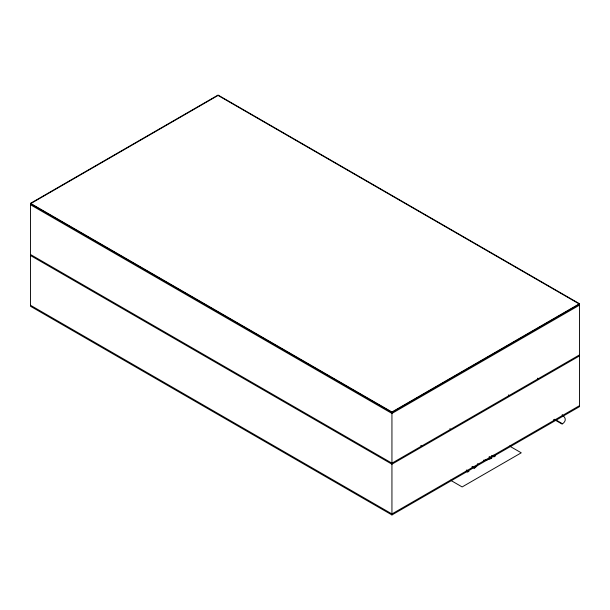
<?xml version="1.0" encoding="UTF-8"?>
<svg xmlns="http://www.w3.org/2000/svg" width="610" height="610" viewBox="0 0 610 610"><rect width="100%" height="100%" fill="white"/><g stroke="black" fill="none" stroke-linecap="round" stroke-linejoin="round"><path stroke-width="0.91" d="M30.5 203.328L218.06 95.046L579.5 303.719L579.5 406.672L391.94 514.954L30.5 306.281L30.5 203.328L391.94 412.002L579.5 303.719M579.5 305.152L391.94 413.435L30.5 204.762M579.5 354.898L391.94 463.181L30.5 254.507M579.5 355.912L391.94 464.195L30.5 255.521M562.527 414.754L562.039 415.036A11.049 6.382 0 0 1 562.039 424.057L554.223 419.543M579.5 405.658L391.94 513.94L30.5 305.267M537.494 378.162L538.348 378.657M562.527 423.775L554.711 419.261L553.613 419.901L554.223 420.252M508.435 394.937L509.289 395.433M509.533 446.055L521.253 452.818L462.151 486.94L450.432 480.177M449.822 428.777L450.676 429.272M493.78 455.144L495.366 456.066L493.902 456.913L491.507 455.525M489.426 456.722L491.828 458.11A12.436 7.175 0 0 1 483.501 460.207M488.938 457.004L491.34 458.392M472.331 466.597L474.733 467.977M471.843 466.879L474.245 468.259A12.436 7.175 0 0 0 477.874 463.455M466.65 469.936L468.991 471.294L467.527 472.14L465.941 471.217M420.755 445.559L421.617 446.055M391.94 412.002L391.94 514.954M218.06 95.457L30.5 203.748L391.94 412.421L579.5 304.138L218.06 95.457"/></g></svg>
